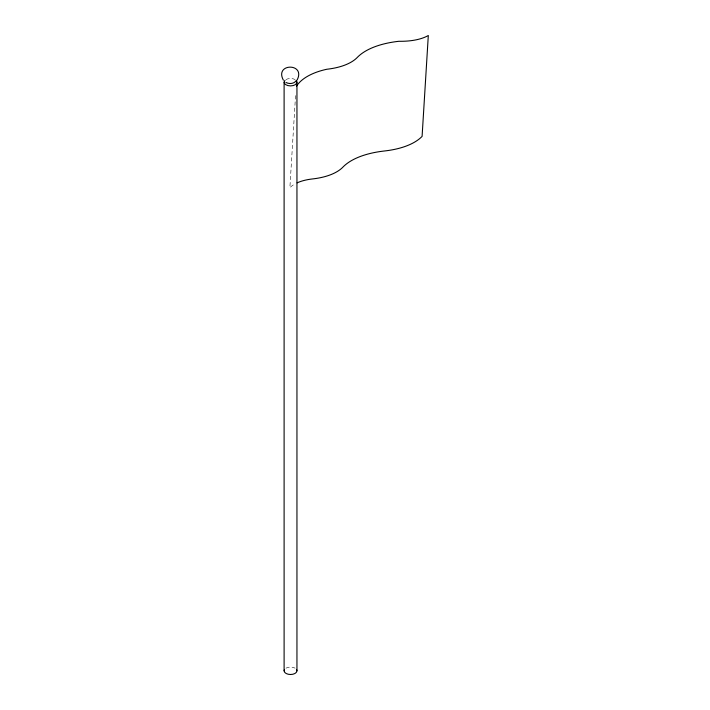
<?xml version="1.0" encoding="UTF-8"?>
<svg xmlns="http://www.w3.org/2000/svg" width="710" height="710" viewBox="0 0 710 710"><rect width="100%" height="100%" fill="white"/><g stroke="black" fill="none" stroke-linecap="round" stroke-linejoin="round"><path stroke-width="0.53" stroke-dasharray="3.55 2.66" d="M295.546 95.601L289.875 187.715A44.011 20.972 7.5 0 1 295.387 183.704M285.988 668.172A6.417 3.71 0 0 1 295.067 668.172M285.988 79.582A6.417 3.71 0 0 1 295.067 79.582"/><path stroke-width="1.06" d="M296.993 80.203C306.4 62.8 273.98 62.8 283.397 80.203M295.742 81.348C293.23 83.931 289.032 84.1 285.944 82.466M296.949 82.2L296.949 670.79M284.106 82.2L284.106 670.79M296.496 86.176A69.136 34.346 6.4 0 1 326.84 69.252A59.374 28.293 7.5 0 0 357.299 57.43A81.029 38.606 7.5 0 1 398.878 41.287A49.585 22.436 9.4 0 0 428.308 35.5L422.095 136.382A73.29 34.914 7.5 0 1 384.492 150.981A81.029 38.606 7.5 0 0 342.921 167.116A59.374 28.293 7.5 0 1 312.462 178.947A44.011 20.972 7.5 0 0 297.126 182.852M296.727 669.832A6.417 3.71 0 0 1 290.532 674.5A6.417 3.71 0 0 1 284.328 669.832M296.088 80.345A6.417 3.71 0 0 1 290.532 85.91A6.417 3.71 0 0 1 284.967 80.345"/></g></svg>
